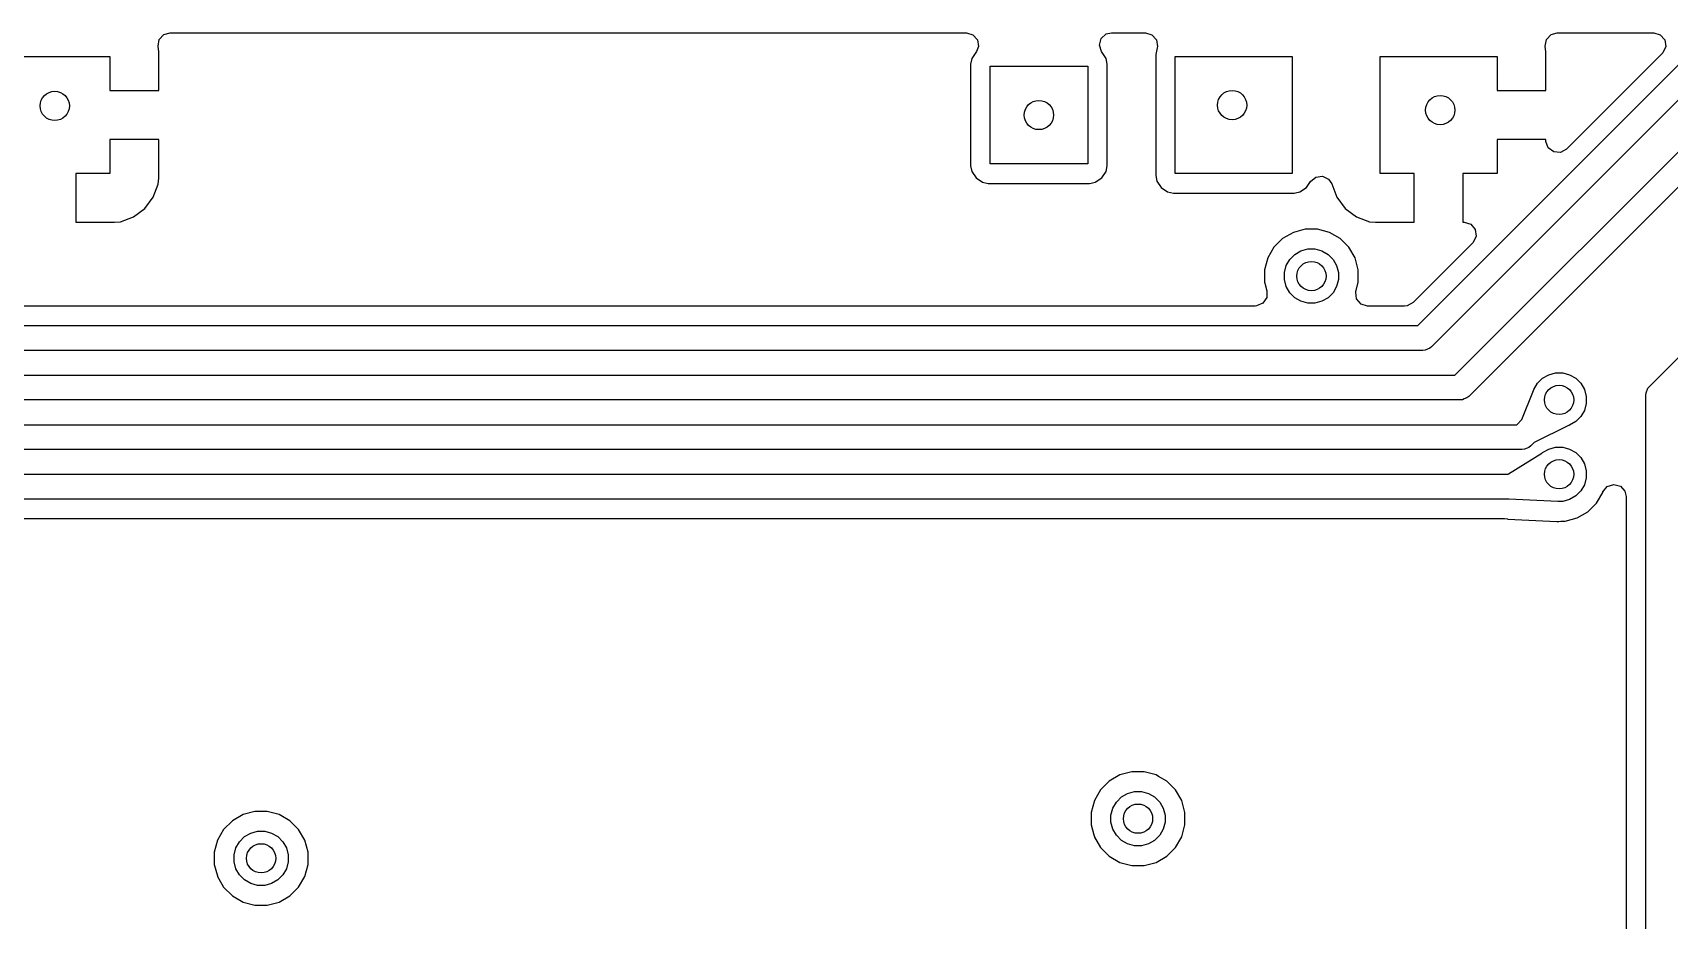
# Model space of a CAD drawing. Extents: x 4.96 to 8.86, y -3.82 to -3.08.
# Drawn here: x 5.454 to 6.114, y -3.435 to -3.077 of the extents above; entities that cross this region are included whole.
import ezdxf

# ---------------------------------------------------------------- set-up
doc = ezdxf.new("R2010")
doc.units = 0
doc.header["$MEASUREMENT"] = 0
doc.layers.add('BLACK', color=7, linetype='CONTINUOUS')

msp = doc.modelspace()

# ---------------------------------------------------------------- linework, layer by layer
at = {"layer": 'BLACK', "linetype": 'CONTINUOUS'}
for p, q in [((5.50489, -3.07949), (5.50676, -3.07747)), ((5.50676, -3.07747), (5.50925, -3.07679)), ((5.50925, -3.07679), (5.83072, -3.07679)), ((5.83072, -3.07679), (5.83336, -3.07757)), ((5.83336, -3.07757), (5.83516, -3.07965)), ((5.88512, -3.07911), (5.88717, -3.07727)), ((5.88717, -3.07727), (5.88928, -3.07679)), ((5.88928, -3.07679), (5.90299, -3.07679)), ((5.90299, -3.07679), (5.90563, -3.07757)), ((5.90563, -3.07757), (5.90743, -3.07965)), ((6.06489, -3.07949), (6.06676, -3.07747)), ((6.06676, -3.07747), (6.06925, -3.07679)), ((6.06925, -3.07679), (6.10819, -3.07679)), ((6.10819, -3.07679), (6.11083, -3.07757)), ((6.11083, -3.07757), (6.11263, -3.07965)), ((5.5044, -3.0822), (5.50489, -3.07949)), ((5.50465, -3.08449), (5.5044, -3.0822)), ((5.50465, -3.10016), (5.50465, -3.08449)), ((5.50465, -3.08449), (5.50465, -3.08449)), ((5.83478, -3.08439), (5.83288, -3.08724)), ((5.83556, -3.08237), (5.83478, -3.08439)), ((5.83516, -3.07965), (5.83556, -3.08237)), ((5.88439, -3.08176), (5.88512, -3.07911)), ((5.88522, -3.08439), (5.88439, -3.08176)), ((5.88712, -3.08724), (5.88522, -3.08439)), ((5.90769, -3.08285), (5.90715, -3.0856)), ((5.90743, -3.07965), (5.90782, -3.08237)), ((5.90782, -3.08237), (5.90769, -3.08285)), ((6.0644, -3.0822), (6.06489, -3.07949)), ((6.06465, -3.08449), (6.0644, -3.0822)), ((6.06465, -3.10016), (6.06465, -3.08449)), ((6.06465, -3.08449), (6.06465, -3.08449)), ((6.11164, -3.08513), (6.07298, -3.12379)), ((6.11188, -3.08487), (6.11164, -3.08513)), ((6.11302, -3.08237), (6.11188, -3.08487)), ((6.11263, -3.07965), (6.11302, -3.08237)), ((5.43772, -3.08638), (5.48496, -3.08638)), ((5.48496, -3.08638), (5.48496, -3.10016)), ((5.83288, -3.08724), (5.83242, -3.08954)), ((5.83242, -3.08954), (5.83242, -3.13046)), ((5.83288, -3.08724), (5.83288, -3.08724)), ((5.84031, -3.12969), (5.84031, -3.09031)), ((5.84031, -3.09031), (5.87969, -3.09031)), ((5.87969, -3.09031), (5.87969, -3.12969)), ((5.88712, -3.08724), (5.88712, -3.08724)), ((5.88758, -3.08954), (5.88712, -3.08724)), ((5.88758, -3.13046), (5.88758, -3.08954)), ((5.88758, -3.08954), (5.88758, -3.08954)), ((5.90715, -3.0856), (5.90715, -3.1344)), ((5.91504, -3.13362), (5.91504, -3.08638)), ((5.91504, -3.08638), (5.96228, -3.08638)), ((5.96228, -3.08638), (5.96228, -3.13362)), ((5.99772, -3.13362), (5.99772, -3.08638)), ((5.99772, -3.08638), (6.04496, -3.08638)), ((6.01293, -3.195), (6.12182, -3.08611)), ((6.04496, -3.08638), (6.04496, -3.10016)), ((6.12743, -3.09465), (6.01854, -3.20354)), ((5.48496, -3.10016), (5.50465, -3.10016)), ((6.04496, -3.10016), (6.06465, -3.10016)), ((6.02793, -3.215), (6.13646, -3.10646)), ((6.14207, -3.115), (6.03354, -3.22354)), ((5.50465, -3.11984), (5.48496, -3.11984)), ((5.48496, -3.11984), (5.48496, -3.13362)), ((5.50465, -3.1355), (5.50465, -3.11984)), ((6.06465, -3.11984), (6.04496, -3.11984)), ((6.04496, -3.11984), (6.04496, -3.13362)), ((6.06465, -3.12033), (6.06465, -3.11984)), ((6.06466, -3.12068), (6.06465, -3.12033)), ((6.06562, -3.12326), (6.06466, -3.12068)), ((6.06782, -3.12491), (6.06562, -3.12326)), ((6.07057, -3.1251), (6.06782, -3.12491)), ((6.07298, -3.12379), (6.07057, -3.1251)), ((5.83242, -3.13046), (5.83288, -3.13277)), ((5.87969, -3.12969), (5.84031, -3.12969)), ((5.88712, -3.13277), (5.88758, -3.13046)), ((5.88758, -3.13046), (5.88758, -3.13046)), ((5.48496, -3.13362), (5.47118, -3.13362)), ((5.47118, -3.13362), (5.47118, -3.15331)), ((5.50242, -3.14315), (5.50439, -3.13785)), ((5.50439, -3.13785), (5.50465, -3.13551)), ((5.50439, -3.13785), (5.50439, -3.13785)), ((5.50465, -3.13551), (5.50465, -3.1355)), ((5.83288, -3.13277), (5.83288, -3.13277)), ((5.83288, -3.13277), (5.83462, -3.13538)), ((5.83462, -3.13538), (5.83723, -3.13712)), ((5.83723, -3.13712), (5.83723, -3.13712)), ((5.83723, -3.13712), (5.83954, -3.13758)), ((5.83954, -3.13758), (5.83954, -3.13758)), ((5.83954, -3.13758), (5.83954, -3.13758)), ((5.83954, -3.13758), (5.88046, -3.13758)), ((5.88046, -3.13758), (5.88105, -3.13746)), ((5.88046, -3.13758), (5.88046, -3.13758)), ((5.88105, -3.13746), (5.88276, -3.13712)), ((5.88276, -3.13712), (5.88276, -3.13712)), ((5.88276, -3.13712), (5.88276, -3.13712)), ((5.88276, -3.13712), (5.88538, -3.13538)), ((5.88538, -3.13538), (5.88712, -3.13277)), ((5.88712, -3.13277), (5.88712, -3.13277)), ((5.88712, -3.13277), (5.88712, -3.13277)), ((5.90715, -3.1344), (5.9076, -3.1367)), ((5.9076, -3.1367), (5.9076, -3.1367)), ((5.9076, -3.1367), (5.90935, -3.13931)), ((5.96228, -3.13362), (5.91504, -3.13362)), ((5.96797, -3.13931), (5.96964, -3.13682)), ((5.96964, -3.13682), (5.97175, -3.13505)), ((5.97175, -3.13505), (5.97448, -3.13471)), ((5.97448, -3.13471), (5.97696, -3.1359)), ((5.97696, -3.1359), (5.97827, -3.13782)), ((5.97827, -3.13782), (5.98026, -3.14315)), ((6.0115, -3.13362), (5.99772, -3.13362)), ((6.0115, -3.15331), (6.0115, -3.13362)), ((6.04496, -3.13362), (6.03118, -3.13362)), ((6.03118, -3.13362), (6.03118, -3.15331)), ((5.49902, -3.14768), (5.50242, -3.14315)), ((5.50242, -3.14315), (5.50242, -3.14315)), ((5.90935, -3.13931), (5.91196, -3.14106)), ((5.91196, -3.14106), (5.91196, -3.14106)), ((5.91196, -3.14106), (5.91426, -3.14152)), ((5.91426, -3.14152), (5.91426, -3.14152)), ((5.91426, -3.14152), (5.91426, -3.14152)), ((5.91426, -3.14152), (5.96306, -3.14152)), ((5.96306, -3.14152), (5.96364, -3.1414)), ((5.96306, -3.14152), (5.96306, -3.14152)), ((5.96364, -3.1414), (5.96536, -3.14106)), ((5.96536, -3.14106), (5.96797, -3.13931)), ((5.96536, -3.14106), (5.96536, -3.14106)), ((5.96536, -3.14106), (5.96536, -3.14106)), ((5.98026, -3.14315), (5.98026, -3.14315)), ((5.98026, -3.14315), (5.98365, -3.14768)), ((5.48919, -3.15306), (5.49449, -3.15108)), ((5.49449, -3.15108), (5.49902, -3.14768)), ((5.49449, -3.15108), (5.49449, -3.15108)), ((5.49902, -3.14768), (5.49902, -3.14768)), ((5.98365, -3.14768), (5.98365, -3.14768)), ((5.98365, -3.14768), (5.98819, -3.15108)), ((5.98819, -3.15108), (5.98819, -3.15108)), ((5.98819, -3.15108), (5.99349, -3.15306)), ((5.47118, -3.15331), (5.48684, -3.15331)), ((5.48684, -3.15331), (5.48919, -3.15306)), ((5.48684, -3.15331), (5.48684, -3.15331)), ((5.48919, -3.15306), (5.48919, -3.15306)), ((5.9627, -3.15737), (5.95838, -3.15986)), ((5.96751, -3.15608), (5.9627, -3.15737)), ((5.9627, -3.15737), (5.9627, -3.15737)), ((5.97249, -3.15608), (5.96751, -3.15608)), ((5.9773, -3.15737), (5.97249, -3.15608)), ((5.98162, -3.15986), (5.9773, -3.15737)), ((5.99349, -3.15306), (5.99349, -3.15306)), ((5.99349, -3.15306), (5.99583, -3.15331)), ((5.99583, -3.15331), (5.99583, -3.15331)), ((5.99583, -3.15331), (6.0115, -3.15331)), ((6.03118, -3.15331), (6.03167, -3.15331)), ((6.03167, -3.15331), (6.03431, -3.15408)), ((6.03431, -3.15408), (6.03611, -3.15616)), ((6.03611, -3.15616), (6.0365, -3.15888)), ((5.95486, -3.16338), (5.95237, -3.1677)), ((5.95838, -3.15986), (5.95486, -3.16338)), ((5.96578, -3.16482), (5.96856, -3.16407)), ((5.96856, -3.16407), (5.97144, -3.16407)), ((5.97144, -3.16407), (5.97422, -3.16482)), ((5.98514, -3.16338), (5.98162, -3.15986)), ((5.98763, -3.1677), (5.98514, -3.16338)), ((6.03512, -3.16164), (6.01109, -3.18568)), ((6.03536, -3.16139), (6.03512, -3.16164)), ((6.0365, -3.15888), (6.03536, -3.16139)), ((5.95237, -3.1677), (5.95108, -3.17251)), ((5.95237, -3.1677), (5.95237, -3.1677)), ((5.95907, -3.17356), (5.95982, -3.17078)), ((5.95982, -3.17078), (5.96125, -3.16829)), ((5.96125, -3.16829), (5.96329, -3.16625)), ((5.96329, -3.16625), (5.96578, -3.16482)), ((5.97422, -3.16482), (5.97671, -3.16625)), ((5.97671, -3.16625), (5.97875, -3.16829)), ((5.97875, -3.16829), (5.98018, -3.17078)), ((5.98018, -3.17078), (5.98093, -3.17356)), ((5.98892, -3.17251), (5.98763, -3.1677)), ((6.10646, -3.21954), (6.1599, -3.1661)), ((5.95108, -3.17251), (5.95108, -3.17749)), ((5.95108, -3.17749), (5.9512, -3.17792)), ((5.95907, -3.17644), (5.95907, -3.17356)), ((5.95982, -3.17922), (5.95907, -3.17644)), ((5.98093, -3.17644), (5.98018, -3.17922)), ((5.98093, -3.17356), (5.98093, -3.17644)), ((5.98801, -3.18086), (5.98892, -3.17749)), ((5.98892, -3.17749), (5.98892, -3.17251)), ((5.95195, -3.18371), (5.95041, -3.18599)), ((5.9512, -3.17792), (5.95201, -3.18096)), ((5.95201, -3.18096), (5.95195, -3.18371)), ((5.96125, -3.18171), (5.95982, -3.17922)), ((5.96329, -3.18375), (5.96125, -3.18171)), ((5.96578, -3.18518), (5.96329, -3.18375)), ((5.97671, -3.18375), (5.97422, -3.18518)), ((5.97875, -3.18171), (5.97671, -3.18375)), ((5.98018, -3.17922), (5.97875, -3.18171)), ((5.98787, -3.18153), (5.98799, -3.18096)), ((5.98826, -3.18425), (5.98787, -3.18153)), ((5.98799, -3.18096), (5.98801, -3.18086)), ((5.99006, -3.18633), (5.98826, -3.18425)), ((5.9473, -3.18711), (5.2367, -3.18711)), ((5.94788, -3.18707), (5.9473, -3.18711)), ((5.95041, -3.18599), (5.94788, -3.18707)), ((5.96856, -3.18593), (5.96578, -3.18518)), ((5.97144, -3.18593), (5.96856, -3.18593)), ((5.97422, -3.18518), (5.97144, -3.18593)), ((5.9927, -3.18711), (5.99006, -3.18633)), ((6.00764, -3.18711), (5.9927, -3.18711)), ((6.00867, -3.18699), (6.00764, -3.18711)), ((6.01109, -3.18568), (6.00867, -3.18699)), ((5.235, -3.195), (6.01293, -3.195)), ((6.01778, -3.20416), (6.0168, -3.20456)), ((6.01854, -3.20354), (6.01778, -3.20416)), ((6.01778, -3.20416), (6.01778, -3.20416)), ((6.015, -3.205), (5.23707, -3.205)), ((6.01598, -3.2049), (6.015, -3.205)), ((6.0168, -3.20456), (6.01598, -3.2049)), ((6.01598, -3.2049), (6.01598, -3.2049)), ((5.255, -3.215), (6.02793, -3.215)), ((6.06125, -3.21829), (6.06329, -3.21625)), ((6.06329, -3.21625), (6.06578, -3.21482)), ((6.06578, -3.21482), (6.06856, -3.21407)), ((6.06856, -3.21407), (6.07144, -3.21407)), ((6.07144, -3.21407), (6.07422, -3.21482)), ((6.07422, -3.21482), (6.07671, -3.21625)), ((6.07671, -3.21625), (6.07875, -3.21829)), ((6.03354, -3.22354), (6.03278, -3.22416)), ((6.05498, -3.23295), (6.05964, -3.22122)), ((6.05964, -3.22122), (6.05972, -3.22114)), ((6.05972, -3.22114), (6.05982, -3.22078)), ((6.05982, -3.22078), (6.06125, -3.21829)), ((6.07875, -3.21829), (6.08018, -3.22078)), ((6.08018, -3.22078), (6.08093, -3.22356)), ((6.08093, -3.22356), (6.08093, -3.22644)), ((6.105, -3.22307), (6.1051, -3.2221)), ((6.105, -3.68), (6.105, -3.22307)), ((6.1051, -3.2221), (6.10584, -3.22029)), ((6.10584, -3.22029), (6.10646, -3.21954)), ((6.10584, -3.22029), (6.10584, -3.22029)), ((6.03, -3.225), (5.25707, -3.225)), ((6.03098, -3.2249), (6.03, -3.225)), ((6.03172, -3.22459), (6.03098, -3.2249)), ((6.03098, -3.2249), (6.03098, -3.2249)), ((6.03278, -3.22416), (6.03172, -3.22459)), ((6.03278, -3.22416), (6.03278, -3.22416)), ((6.08018, -3.22922), (6.07875, -3.23171)), ((6.08093, -3.22644), (6.08018, -3.22922)), ((5.385, -3.235), (6.015, -3.235)), ((6.015, -3.235), (6.05293, -3.235)), ((6.05293, -3.235), (6.05498, -3.23295)), ((6.07383, -3.23537), (6.05986, -3.24221)), ((6.07394, -3.23526), (6.07383, -3.23537)), ((6.07422, -3.23518), (6.07394, -3.23526)), ((6.07671, -3.23375), (6.07422, -3.23518)), ((6.07875, -3.23171), (6.07671, -3.23375)), ((6.05854, -3.24354), (6.05778, -3.24416)), ((6.05986, -3.24221), (6.05854, -3.24354)), ((6.015, -3.245), (5.38707, -3.245)), ((6.055, -3.245), (6.015, -3.245)), ((6.04953, -3.25486), (6.06302, -3.24652)), ((6.05598, -3.2449), (6.055, -3.245)), ((6.05704, -3.24446), (6.05598, -3.2449)), ((6.05598, -3.2449), (6.05598, -3.2449)), ((6.05778, -3.24416), (6.05704, -3.24446)), ((6.05778, -3.24416), (6.05778, -3.24416)), ((6.06302, -3.24652), (6.06329, -3.24625)), ((6.06329, -3.24625), (6.06578, -3.24482)), ((6.06578, -3.24482), (6.06856, -3.24407)), ((6.06856, -3.24407), (6.07144, -3.24407)), ((6.07144, -3.24407), (6.07422, -3.24482)), ((6.07422, -3.24482), (6.07671, -3.24625)), ((6.07671, -3.24625), (6.07875, -3.24829)), ((6.07875, -3.24829), (6.08018, -3.25078)), ((5.4, -3.255), (6.04942, -3.255)), ((6.04942, -3.255), (6.04945, -3.25493)), ((6.04945, -3.25493), (6.04953, -3.25486)), ((6.08018, -3.25078), (6.08093, -3.25356)), ((6.08093, -3.25644), (6.08018, -3.25922)), ((6.08093, -3.25356), (6.08093, -3.25644)), ((6.07875, -3.26171), (6.07671, -3.26375)), ((6.08018, -3.25922), (6.07875, -3.26171)), ((6.08514, -3.26662), (6.08763, -3.2623)), ((6.08763, -3.2623), (6.08771, -3.26209)), ((6.08763, -3.2623), (6.08763, -3.2623)), ((6.08771, -3.26209), (6.08944, -3.25995)), ((6.08944, -3.25995), (6.09205, -3.25908)), ((6.09205, -3.25908), (6.09472, -3.25976)), ((6.09472, -3.25976), (6.09659, -3.26178)), ((6.09659, -3.26178), (6.09711, -3.26396)), ((6.04971, -3.265), (5.40207, -3.265)), ((6.04975, -3.26502), (6.04971, -3.265)), ((6.06952, -3.266), (6.04975, -3.26502)), ((6.06954, -3.266), (6.06952, -3.266)), ((6.06971, -3.26593), (6.06954, -3.266)), ((6.07144, -3.26593), (6.06971, -3.26593)), ((6.07422, -3.26518), (6.07144, -3.26593)), ((6.07671, -3.26375), (6.07422, -3.26518)), ((6.0773, -3.27263), (6.08162, -3.27014)), ((6.08162, -3.27014), (6.08514, -3.26662)), ((6.09711, -3.26396), (6.09711, -3.6762)), ((5.40736, -3.27289), (6.04792, -3.27289)), ((6.04792, -3.27289), (6.04911, -3.27304)), ((6.04911, -3.27304), (6.04935, -3.2731)), ((6.04935, -3.2731), (6.04935, -3.2731)), ((6.04935, -3.2731), (6.04935, -3.2731)), ((6.04935, -3.2731), (6.06912, -3.27408)), ((6.06912, -3.27408), (6.06931, -3.27409)), ((6.06931, -3.27409), (6.06933, -3.27409)), ((6.06933, -3.27409), (6.06972, -3.27402)), ((6.06972, -3.27402), (6.06982, -3.274)), ((6.06982, -3.274), (6.0707, -3.27392)), ((6.0707, -3.27392), (6.07249, -3.27392)), ((6.07249, -3.27392), (6.0773, -3.27263)), ((6.07249, -3.27392), (6.07249, -3.27392)), ((5.89751, -3.37508), (5.8927, -3.37637)), ((5.90249, -3.37508), (5.89751, -3.37508)), ((5.9073, -3.37637), (5.90249, -3.37508)), ((5.88486, -3.38238), (5.88237, -3.3867)), ((5.88838, -3.37886), (5.88486, -3.38238)), ((5.8927, -3.37637), (5.88838, -3.37886)), ((5.8927, -3.37637), (5.8927, -3.37637)), ((5.90825, -3.37692), (5.9073, -3.37637)), ((5.9073, -3.37637), (5.9073, -3.37637)), ((5.9073, -3.37637), (5.9073, -3.37637)), ((5.91162, -3.37886), (5.90825, -3.37692)), ((5.91514, -3.38238), (5.91162, -3.37886)), ((5.91763, -3.3867), (5.91514, -3.38238)), ((5.88237, -3.3867), (5.88108, -3.39151)), ((5.88237, -3.3867), (5.88237, -3.3867)), ((5.88982, -3.38978), (5.89125, -3.38729)), ((5.89125, -3.38729), (5.89329, -3.38525)), ((5.89329, -3.38525), (5.89578, -3.38382)), ((5.89578, -3.38382), (5.89856, -3.38307)), ((5.89856, -3.38307), (5.90144, -3.38307)), ((5.90144, -3.38307), (5.90422, -3.38382)), ((5.90422, -3.38382), (5.90671, -3.38525)), ((5.90671, -3.38525), (5.90875, -3.38729)), ((5.90875, -3.38729), (5.91018, -3.38978)), ((5.91892, -3.39151), (5.91763, -3.3867)), ((5.53438, -3.39486), (5.53086, -3.39838)), ((5.5387, -3.39237), (5.53438, -3.39486)), ((5.54351, -3.39108), (5.5387, -3.39237)), ((5.5387, -3.39237), (5.5387, -3.39237)), ((5.54849, -3.39108), (5.54351, -3.39108)), ((5.55008, -3.39151), (5.54849, -3.39108)), ((5.5533, -3.39237), (5.55008, -3.39151)), ((5.55397, -3.39276), (5.5533, -3.39237)), ((5.5533, -3.39237), (5.5533, -3.39237)), ((5.5533, -3.39237), (5.5533, -3.39237)), ((5.55762, -3.39486), (5.55397, -3.39276)), ((5.56114, -3.39838), (5.55762, -3.39486)), ((5.88108, -3.39151), (5.88108, -3.39649)), ((5.88907, -3.39256), (5.88982, -3.38978)), ((5.88907, -3.39544), (5.88907, -3.39256)), ((5.88982, -3.39822), (5.88907, -3.39544)), ((5.91018, -3.38978), (5.91093, -3.39256)), ((5.91093, -3.39544), (5.91018, -3.39822)), ((5.91093, -3.39256), (5.91093, -3.39544)), ((5.91892, -3.39649), (5.91892, -3.39151)), ((5.53086, -3.39838), (5.52837, -3.4027)), ((5.53725, -3.40329), (5.53929, -3.40125)), ((5.53929, -3.40125), (5.54178, -3.39982)), ((5.54178, -3.39982), (5.54456, -3.39907)), ((5.54456, -3.39907), (5.54744, -3.39907)), ((5.54744, -3.39907), (5.55022, -3.39982)), ((5.55022, -3.39982), (5.55271, -3.40125)), ((5.55271, -3.40125), (5.55475, -3.40329)), ((5.56363, -3.4027), (5.56114, -3.39838)), ((5.88108, -3.39649), (5.88215, -3.40049)), ((5.88215, -3.40049), (5.88237, -3.4013)), ((5.88237, -3.4013), (5.88237, -3.4013)), ((5.88237, -3.4013), (5.88245, -3.40143)), ((5.88245, -3.40143), (5.88486, -3.40562)), ((5.89125, -3.40071), (5.88982, -3.39822)), ((5.89329, -3.40275), (5.89125, -3.40071)), ((5.90875, -3.40071), (5.90671, -3.40275)), ((5.91018, -3.39822), (5.90875, -3.40071)), ((5.91514, -3.40562), (5.91763, -3.4013)), ((5.91763, -3.4013), (5.91892, -3.39649)), ((5.52837, -3.4027), (5.52708, -3.40751)), ((5.52708, -3.40751), (5.52708, -3.41249)), ((5.52837, -3.4027), (5.52837, -3.4027)), ((5.53507, -3.40856), (5.53582, -3.40578)), ((5.53507, -3.41144), (5.53507, -3.40856)), ((5.53582, -3.40578), (5.53725, -3.40329)), ((5.55475, -3.40329), (5.55618, -3.40578)), ((5.55618, -3.40578), (5.55693, -3.40856)), ((5.55693, -3.40856), (5.55693, -3.41144)), ((5.56492, -3.40751), (5.56363, -3.4027)), ((5.56492, -3.41249), (5.56492, -3.40751)), ((5.88486, -3.40562), (5.88838, -3.40914)), ((5.89578, -3.40418), (5.89329, -3.40275)), ((5.89856, -3.40493), (5.89578, -3.40418)), ((5.90144, -3.40493), (5.89856, -3.40493)), ((5.90422, -3.40418), (5.90144, -3.40493)), ((5.90671, -3.40275), (5.90422, -3.40418)), ((5.91162, -3.40914), (5.91514, -3.40562)), ((5.52708, -3.41249), (5.52832, -3.41713)), ((5.53582, -3.41422), (5.53507, -3.41144)), ((5.53725, -3.41671), (5.53582, -3.41422)), ((5.55618, -3.41422), (5.55475, -3.41671)), ((5.55693, -3.41144), (5.55618, -3.41422)), ((5.56363, -3.4173), (5.56492, -3.41249)), ((5.88838, -3.40914), (5.8927, -3.41163)), ((5.8927, -3.41163), (5.89751, -3.41292)), ((5.89751, -3.41292), (5.89751, -3.41292)), ((5.89751, -3.41292), (5.90249, -3.41292)), ((5.90249, -3.41292), (5.9073, -3.41163)), ((5.90249, -3.41292), (5.90249, -3.41292)), ((5.9073, -3.41163), (5.91162, -3.40914)), ((5.52832, -3.41713), (5.52837, -3.4173)), ((5.52837, -3.4173), (5.52837, -3.4173)), ((5.52837, -3.4173), (5.52894, -3.41829)), ((5.52894, -3.41829), (5.53086, -3.42162)), ((5.53086, -3.42162), (5.53438, -3.42514)), ((5.53929, -3.41875), (5.53725, -3.41671)), ((5.54178, -3.42018), (5.53929, -3.41875)), ((5.54456, -3.42093), (5.54178, -3.42018)), ((5.54744, -3.42093), (5.54456, -3.42093)), ((5.55022, -3.42018), (5.54744, -3.42093)), ((5.55271, -3.41875), (5.55022, -3.42018)), ((5.55475, -3.41671), (5.55271, -3.41875)), ((5.55762, -3.42514), (5.56114, -3.42162)), ((5.56114, -3.42162), (5.56363, -3.4173)), ((5.53438, -3.42514), (5.5387, -3.42763)), ((5.5387, -3.42763), (5.54351, -3.42892)), ((5.54849, -3.42892), (5.5533, -3.42763)), ((5.5533, -3.42763), (5.55762, -3.42514)), ((5.54351, -3.42892), (5.54351, -3.42892)), ((5.54351, -3.42892), (5.54849, -3.42892)), ((5.54849, -3.42892), (5.54849, -3.42892))]:
    msp.add_line(p, q, dxfattribs=at)
at = {"layer": 'BLACK'}
for centre in [(5.46266, -3.10634), (5.86, -3.11), (5.938, -3.106), (6.022, -3.108), (5.97, -3.175), (6.07, -3.225), (6.07, -3.255), (5.9, -3.394), (5.546, -3.41)]:
    msp.add_circle(centre, 0.00591, dxfattribs=at)

doc.saveas('drawing.dxf')
